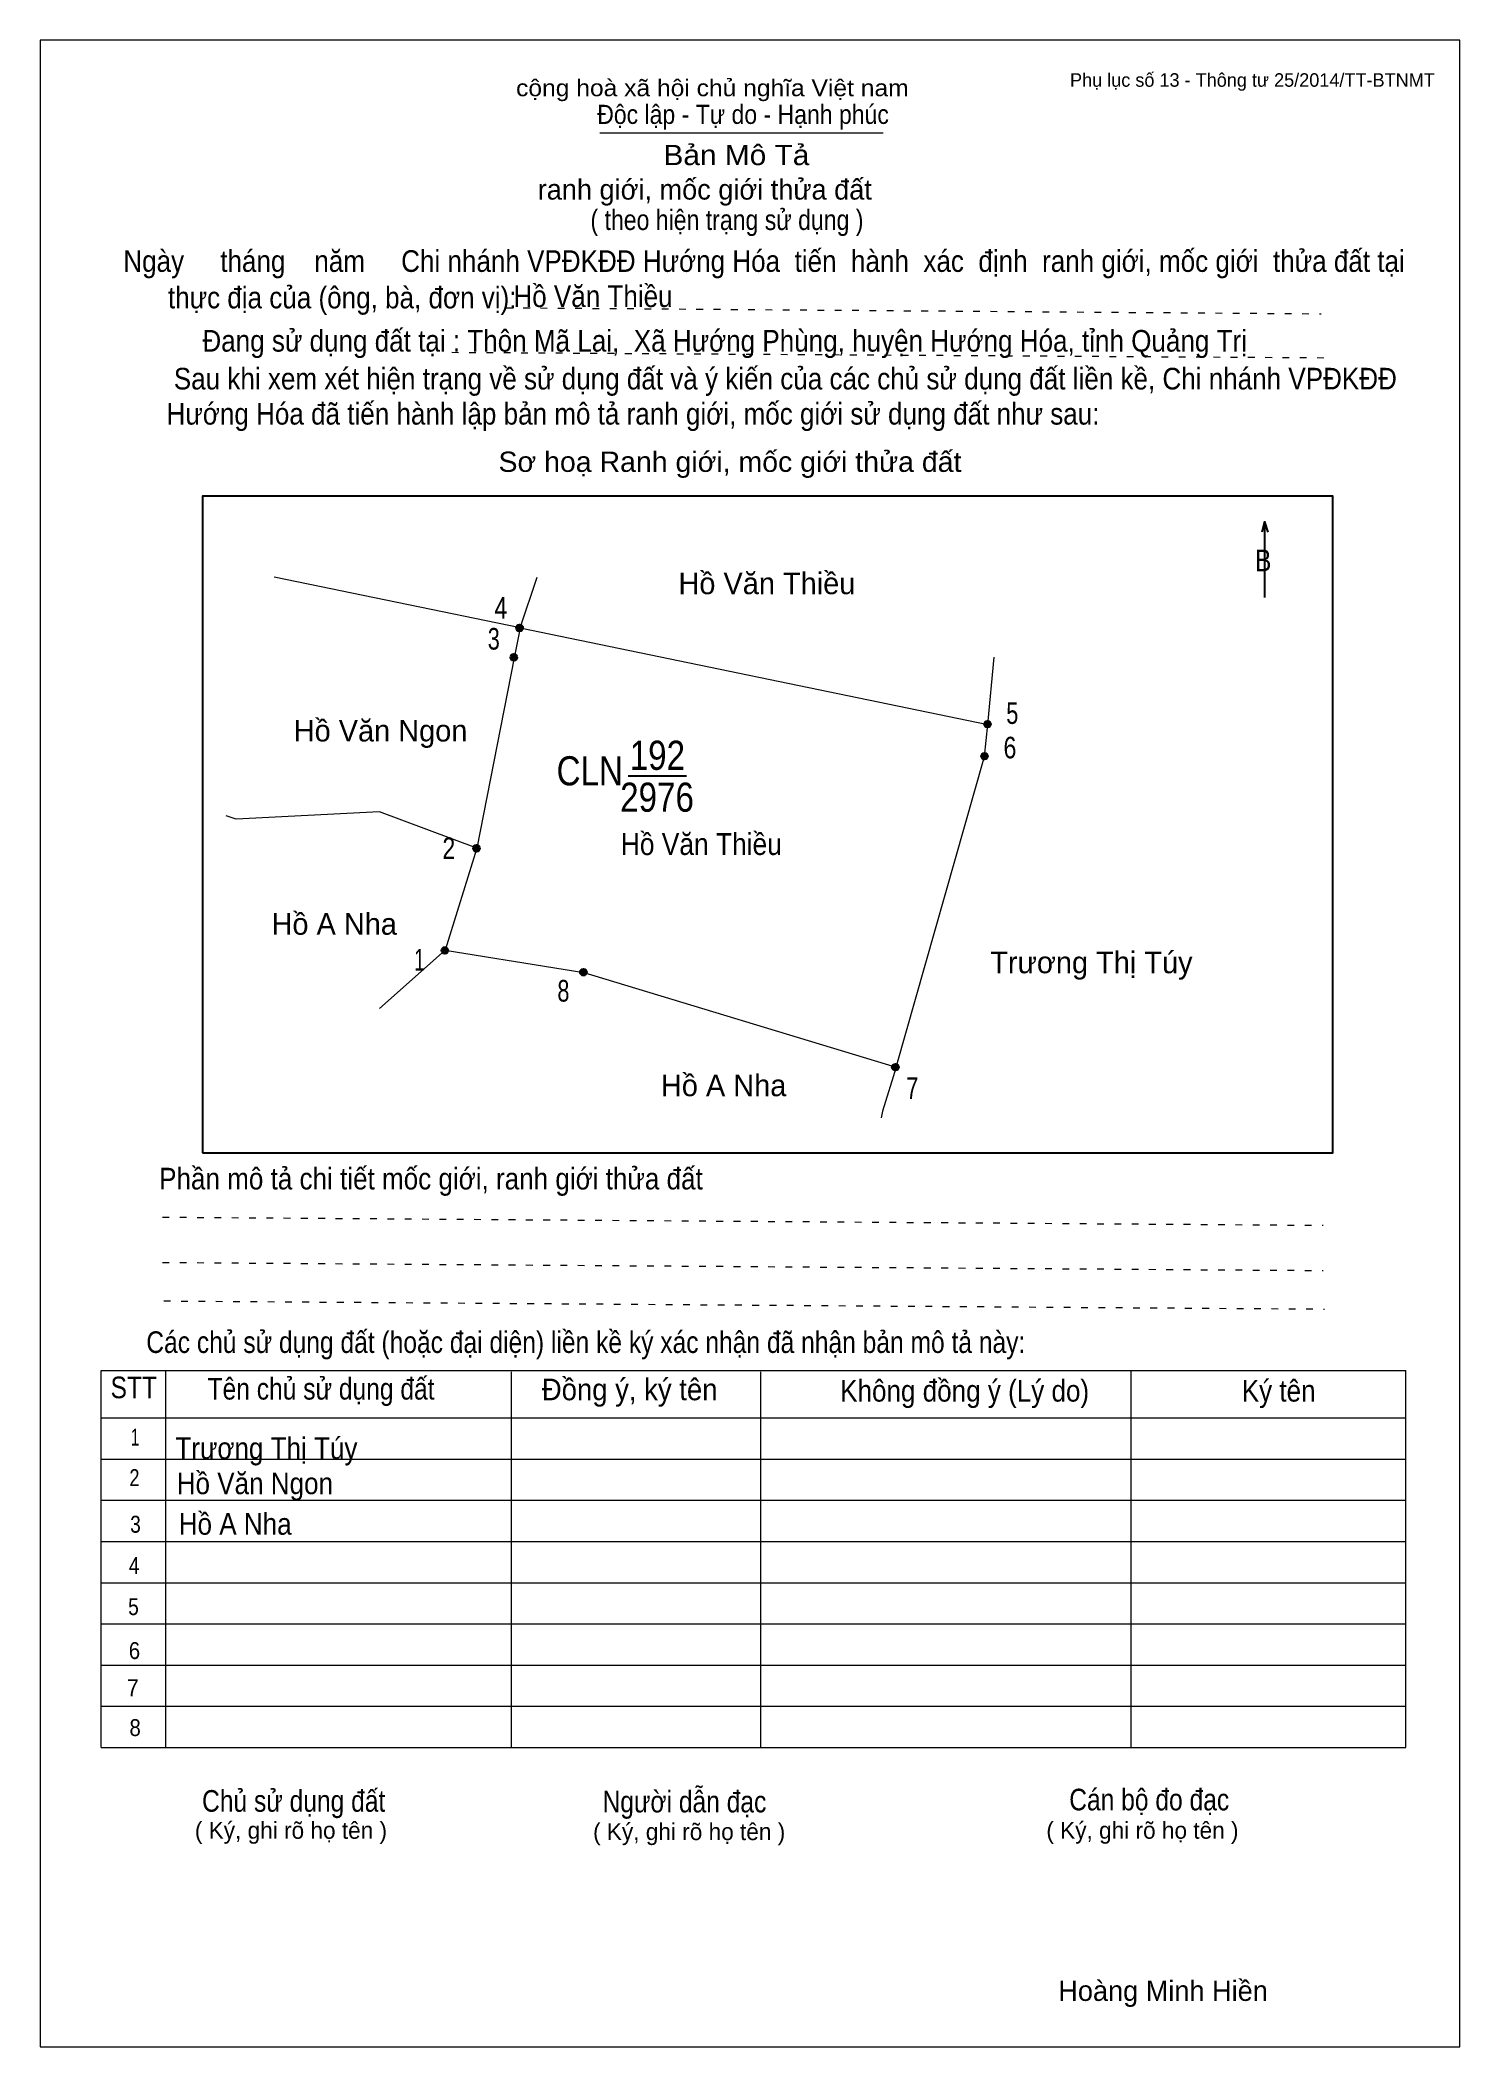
# Model space of a CAD drawing. Header units: centimetres. Extents: x 0 to 21, y 0 to 29.7.
import ezdxf
from ezdxf.enums import TextEntityAlignment as Align

# ---------------------------------------------------------------- set-up
doc = ezdxf.new("R2010")
doc.units = ezdxf.units.CM
doc.header["$LTSCALE"] = 0.13
doc.linetypes.add('DOTTED', pattern=[1.5, 0.3, -1.2])
for name, color, linetype, lineweight in [('1', 7, 'Continuous', 13), ('32', 7, 'Continuous', 25), ('6', 7, 'Continuous', 13), ('62', 7, 'Continuous', 13), ('7', 7, 'Continuous', 25)]:
    doc.layers.add(name, color=color, linetype=linetype, lineweight=lineweight)
for name, color, linetype in [('2', 7, 'Continuous'), ('3', 7, 'Continuous'), ('33', 7, 'Continuous'), ('34', 7, 'Continuous'), ('4', 7, 'Continuous'), ('5', 7, 'Continuous'), ('63', 7, 'Continuous')]:
    doc.layers.add(name, color=color, linetype=linetype)

msp = doc.modelspace()

# ---------------------------------------------------------------- hatches: boundary and pattern name
at = {"layer": '32'}
for points in [[(7.1419, 21, 1), (7.0419, 21, 1)], [(7.0567, 20.5653, 1), (6.9567, 20.5653, 1)], [(14.0637, 19.5762, 1), (13.9637, 19.5762, 1)], [(14.0184, 19.1026, 1), (13.9184, 19.1026, 1)], [(6.5044, 17.7381, 1), (6.4044, 17.7381, 1)], [(6.0363, 16.228, 1), (5.9363, 16.228, 1)], [(8.0858, 15.9044, 1), (7.9858, 15.9044, 1)], [(12.7003, 14.5, 1), (12.6003, 14.5, 1)]]:
    msp.add_hatch(color=256, dxfattribs=at).paths.add_polyline_path(points)

# ---------------------------------------------------------------- linework, layer by layer
at = {"layer": '1'}
msp.add_lwpolyline([(21, 0), (21, 29.7), (0, 29.7), (0, 0)], close=True, dxfattribs=at)
at = {"layer": '32'}
for centre in [(7.0919, 21), (7.0067, 20.5653), (14.0137, 19.5762), (13.9684, 19.1026), (6.4544, 17.7381), (5.9863, 16.228), (8.0358, 15.9044), (12.6503, 14.5)]:
    msp.add_circle(centre, 0.05, dxfattribs=at)
at = {"layer": '6'}
for p, q in [((7.1, 21), (3.46, 21.75)), ((7.1, 21), (7.35, 21.75)), ((7.1, 21), (14.02, 19.57)), ((6.46, 17.74), (5.99, 16.23)), ((5.99, 16.23), (5.02, 15.37))]:
    msp.add_line(p, q, dxfattribs=at)
for points in [[(7.1, 21), (7.01, 20.56), (6.46, 17.74)], [(12.66, 14.5), (13.97, 19.1), (14.02, 19.57), (14.11, 20.57)], [(6.46, 17.74), (5.02, 18.28), (2.9, 18.17), (2.75, 18.22)], [(5.99, 16.23), (8.04, 15.9), (12.66, 14.5)], [(12.66, 14.5), (12.46, 13.85), (12.44, 13.75)]]:
    msp.add_lwpolyline(points, dxfattribs=at)
at = {"layer": '62'}
for p, q in [((8.28, 28.33), (12.47, 28.33)), ((0.9, 10.01), (20.2, 10.01)), ((0.9, 4.43), (0.9, 10.01)), ((1.86, 4.43), (1.86, 10.01)), ((6.97, 4.43), (6.97, 9.99)), ((10.66, 4.43), (10.66, 9.99)), ((16.14, 4.43), (16.14, 10.01)), ((20.2, 4.43), (20.2, 10.01)), ((0.9, 9.31), (20.2, 9.31)), ((0.9, 8.7), (20.2, 8.7)), ((0.9, 8.09), (20.2, 8.09)), ((0.9, 7.48), (20.2, 7.48)), ((0.9, 6.87), (20.2, 6.87)), ((0.9, 6.26), (20.2, 6.26)), ((0.9, 5.65), (20.2, 5.65)), ((0.9, 5.04), (20.2, 5.04)), ((0.9, 4.43), (20.2, 4.43))]:
    msp.add_line(p, q, dxfattribs=at)
at = {"layer": '62', "linetype": 'DOTTED'}
for p, q in [((6.89, 25.74), (18.95, 25.65)), ((6.09, 25.08), (19.04, 25)), ((1.81, 12.28), (18.98, 12.16)), ((1.81, 11.61), (18.98, 11.49)), ((1.83, 11.04), (19, 10.92))]:
    msp.add_line(p, q, dxfattribs=at)
at = {"layer": '62', "lineweight": 25}
for p, q in [((18.11, 22.58), (18.11, 21.45)), ((18.11, 22.57), (18.07, 22.42)), ((18.11, 22.57), (18.16, 22.42))]:
    msp.add_line(p, q, dxfattribs=at)
msp.add_lwpolyline([(2.4, 13.23), (19.12, 13.23), (19.12, 22.95), (2.4, 22.95)], close=True, dxfattribs=at)
at = {"layer": '7'}
msp.add_line((8.7, 18.81), (9.56, 18.81), dxfattribs=at)

# ---------------------------------------------------------------- texts
at = {"layer": '2', "width": 0.9}
msp.add_text('Hồ Văn Thiều', height=0.3236, dxfattribs=at).set_placement((9.78, 17.64), align=Align.CENTER)
at = {"layer": '3', "width": 0.85}
msp.add_text('CLN', height=0.4315, dxfattribs=at).set_placement((8.62, 18.67), align=Align.RIGHT)
at = {"layer": '32'}
for s, width, p in [('4', 0.8, (6.815, 21.14)), ('3', 0.75, (6.71, 20.68)), ('5', 0.75, (14.38, 19.58)), ('6', 0.8, (14.345, 19.07)), ('2', 0.8, (6.045, 17.58)), ('1', 0.65, (5.61, 15.93)), ('8', 0.75, (7.74, 15.47)), ('7', 0.75, (12.9, 14.03))]:
    msp.add_text(s, height=0.32, dxfattribs=dict(at, width=width)).set_placement(p, align=Align.CENTER)
at = {"layer": '33'}
for s, p in [('Hồ Văn Thiều', (10.75, 21.5)), ('Hồ Văn Ngon', (5.035, 19.32)), ('Hồ A Nha', (4.35, 16.46)), ('Trương Thị Túy', (15.55, 15.89)), ('Hồ A Nha', (10.11, 14.07))]:
    msp.add_text(s, height=0.32, dxfattribs=at).set_placement(p, align=Align.CENTER)
at = {"layer": '34', "width": 0.9}
for s, p in [('Hồ Văn Thiều', (7, 25.75)), ('Trương Thị Túy', (2, 8.7)), ('Hồ Văn Ngon', (2.02, 8.18)), ('Hồ A Nha', (2.05, 7.58))]:
    msp.add_text(s, height=0.32, dxfattribs=at).set_placement(p)
at = {"layer": '4', "width": 0.85}
msp.add_text('192', height=0.4315, dxfattribs=at).set_placement((9.13, 18.9), align=Align.CENTER)
at = {"layer": '5', "width": 0.85}
msp.add_text('2976', height=0.4315, dxfattribs=at).set_placement((9.125, 18.28), align=Align.CENTER)
at = {"layer": '62'}
for s, height, width, p in [('cộng hoà xã hội chủ nghĩa Việt nam', 0.2474, 1.1, (7.04, 28.87)), ('Độc lập - Tự do - Hạnh phúc', 0.2828, 0.9, (8.24, 28.46)), ('Bản Mô Tả', 0.3, 1.1, (9.22, 27.85)), ('( theo hiện trạng sử dụng )', 0.3, 0.85, (8.14, 26.89)), ('Ngày     tháng    năm     Chi nhánh VPĐKĐĐ Hướng Hóa  tiến  hành  xác  định  ranh giới, mốc giới  thửa đất tại ', 0.32, 0.9, (1.23, 26.27)), ('thực địa của (ông, bà, đơn vị): ', 0.32, 0.9, (1.89, 25.73)), ('Đang sử dụng đất tại : Thôn Mã Lai,  Xã Hướng Phùng, huyện Hướng Hóa, tỉnh Quảng Trị', 0.32, 0.9, (2.4, 25.09)), (' Sau khi xem xét hiện trạng về sử dụng đất và ý kiến của các chủ sử dụng đất liền kề, Chi nhánh VPĐKĐĐ ', 0.32, 0.9, (1.87, 24.53)), ('Hướng Hóa đã tiến hành lập bản mô tả ranh giới, mốc giới sử dụng đất như sau:', 0.32, 0.9, (1.87, 24.01)), ('Sơ hoạ Ranh giới, mốc giới thửa đất', 0.3, 1.05, (6.78, 23.31)), ('B', 0.32, 0.85, (17.97, 21.84)), ('Phần mô tả chi tiết mốc giới, ranh giới thửa đất ', 0.32, 0.9, (1.76, 12.69)), ('Các chủ sử dụng đất (hoặc đại diện) liền kề ký xác nhận đã nhận bản mô tả này:', 0.32, 0.85, (1.57, 10.27))]:
    msp.add_text(s, height=height, dxfattribs=dict(at, width=width)).set_placement(p)
msp.add_text('ranh giới, mốc giới thửa đất', height=0.3, dxfattribs=at).set_placement((7.36, 27.34))
for s, height, width, p in [('STT', 0.32, 0.85, (1.385, 9.6)), ('Tên chủ sử dụng đất', 0.32, 0.85, (4.155, 9.58)), ('Đồng ý, ký tên', 0.32, 0.95, (8.72, 9.57)), ('Không đồng ý (Lý do)', 0.32, 0.9, (13.675, 9.55)), ('Ký tên', 0.32, 0.9, (18.32, 9.55)), ('1', 0.25, 0.7, (1.405, 8.9)), ('2', 0.25, 0.8, (1.395, 8.3)), ('3', 0.25, 0.85, (1.41, 7.61)), ('4', 0.25, 0.85, (1.39, 7)), ('5', 0.25, 0.85, (1.38, 6.39)), ('6', 0.25, 0.9, (1.395, 5.74)), ('7', 0.25, 0.95, (1.37, 5.19)), ('8', 0.25, 0.9, (1.405, 4.6)), ('Người dẫn đạc', 0.32, 0.85, (9.53, 3.47)), ('Chủ sử dụng đất', 0.32, 0.85, (3.75, 3.48)), ('Cán bộ đo đạc', 0.32, 0.85, (16.405, 3.5))]:
    msp.add_text(s, height=height, dxfattribs=dict(at, width=width)).set_placement(p, align=Align.CENTER)
for p in [(3.71, 3.08), (9.6, 3.06), (16.305, 3.08)]:
    msp.add_text('( Ký, ghi rõ họ tên )', height=0.25, dxfattribs=at).set_placement(p, align=Align.CENTER)
at = {"layer": '63'}
msp.add_text('Phụ lục số 13 - Thông tư 25/2014/TT-BTNMT', height=0.2, dxfattribs=at).set_placement((20.63, 29.01), align=Align.RIGHT)
msp.add_text('Hoàng Minh Hiền', height=0.3, dxfattribs=at).set_placement((16.61, 0.68), align=Align.CENTER)

doc.saveas('drawing.dxf')
